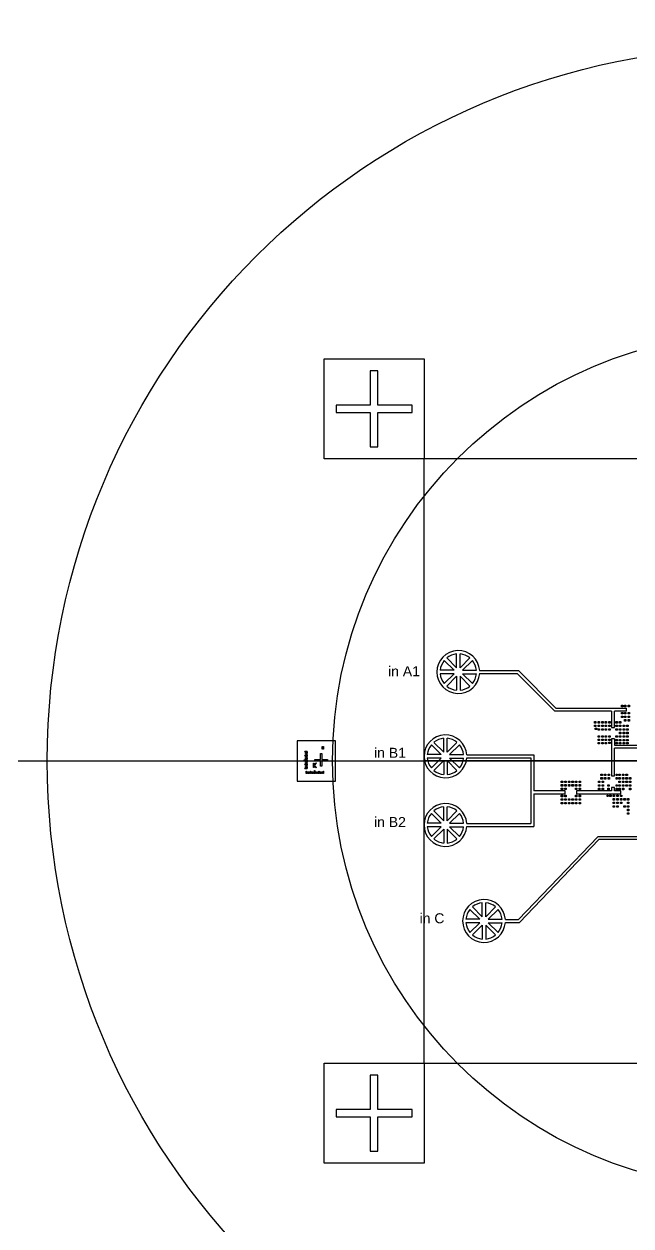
# Model space of a CAD drawing. Header units: millimetres. Extents: x 1000 to 444771, y -11148 to 590229.
# Drawn here: x 189185 to 210456, y 346720 to 388803 of the extents above; entities that cross this region are included whole.
import ezdxf

# ---------------------------------------------------------------- set-up
doc = ezdxf.new("R2010")
doc.units = ezdxf.units.MM
doc.layers.add('CLEAR', color=140, linetype='Continuous')
doc.layers.add('MASK', color=20, linetype='Continuous')
doc.styles.get("Standard").update_dxf_attribs({"font": 'arial.ttf'})

msp = doc.modelspace()

# ---------------------------------------------------------------- linework, layer by layer
for p, q in [((199703, 377079), (203203, 377079)), ((199703, 373579), (199703, 377079)), ((203203, 377079), (203203, 373579)), ((203203, 373579), (199703, 373579)), ((226797, 373579), (203203, 373579)), ((203203, 352421), (203203, 373579)), ((151500, 363000), (278500, 363000)), ((226797, 363000), (203203, 363000)), ((199703, 352421), (203203, 352421)), ((199703, 348921), (199703, 352421)), ((203203, 352421), (226797, 352421)), ((203203, 352421), (203203, 348921)), ((203203, 348921), (199703, 348921))]:
    msp.add_line(p, q)
for radius in [50000, 25000, 15000]:
    msp.add_circle((215000, 363000), radius)
at = {"layer": 'CLEAR'}
for p, q in [((201585, 376661), (201321, 376661)), ((201321, 376661), (201321, 375461)), ((201585, 375461), (201585, 376661)), ((201321, 375461), (200121, 375461)), ((200121, 375461), (200121, 375197)), ((202785, 375461), (201585, 375461)), ((202785, 375197), (202785, 375461)), ((200121, 375197), (201321, 375197)), ((201321, 375197), (201321, 373997)), ((201585, 373997), (201585, 375197)), ((201585, 375197), (202785, 375197)), ((201321, 373997), (201585, 373997)), ((205153, 366164), (206514, 366164)), ((206514, 366164), (207828, 364850)), ((205153, 366064), (206472, 366064)), ((206472, 366064), (207786, 364750)), ((209777, 364750), (207786, 364750)), ((207828, 364850), (210302, 364850)), ((209777, 364750), (209777, 364175)), ((209877, 364175), (209877, 364750)), ((210302, 364750), (209877, 364750)), ((210302, 364750), (210302, 364850)), ((209777, 364175), (209877, 364175)), ((198755, 363710), (198755, 362290)), ((200100, 363710), (198755, 363710)), ((200100, 362290), (200100, 363710)), ((209777, 363775), (209777, 362475)), ((209877, 363775), (209777, 363775)), ((209877, 363775), (209877, 363550)), ((204701, 363211), (207051, 363211)), ((207051, 363211), (207051, 361950)), ((209877, 363550), (213277, 363550)), ((209877, 362475), (209877, 363450)), ((221127, 363450), (209877, 363450)), ((204701, 363111), (206951, 363111)), ((206951, 363111), (206951, 360811)), ((209777, 362475), (209877, 362475)), ((198755, 362290), (200100, 362290)), ((208152, 361950), (207051, 361950)), ((208152, 361850), (208152, 361950)), ((209777, 361950), (208552, 361950)), ((208552, 361950), (208552, 361850)), ((209777, 362075), (209777, 361950)), ((209877, 362075), (209777, 362075)), ((209877, 361950), (209877, 362075)), ((210102, 361950), (209877, 361950)), ((210102, 361850), (210102, 361950)), ((207051, 361850), (208152, 361850)), ((207051, 361850), (207051, 360711)), ((208552, 361850), (210102, 361850)), ((204701, 360811), (206951, 360811)), ((204701, 360711), (207051, 360711)), ((209294, 360350), (206516, 357450)), ((209328, 360250), (206550, 357350)), ((210827, 360350), (209294, 360350)), ((223088, 360250), (209328, 360250)), ((206053, 357450), (206516, 357450)), ((206053, 357350), (206550, 357350)), ((201585, 352003), (201321, 352003)), ((201321, 352003), (201321, 350803)), ((201585, 350803), (201585, 352003)), ((201321, 350803), (200121, 350803)), ((200121, 350803), (200121, 350539)), ((202785, 350803), (201585, 350803)), ((202785, 350539), (202785, 350803)), ((200121, 350539), (201321, 350539)), ((201321, 350539), (201321, 349339)), ((201585, 349339), (201585, 350539)), ((201585, 350539), (202785, 350539)), ((201321, 349339), (201585, 349339))]:
    msp.add_line(p, q, dxfattribs=at)
for points in [[(210126, 364899), (210126, 364949), (210171, 364949), (210171, 364899)], [(210231, 364899), (210231, 364949), (210281, 364949), (210281, 364899)], [(210356, 364899), (210356, 364949), (210406, 364949), (210406, 364899)], [(210126, 364649), (210126, 364699), (210171, 364699), (210171, 364649)], [(210126, 364524), (210126, 364574), (210171, 364574), (210171, 364524)], [(210231, 364649), (210231, 364699), (210281, 364699), (210281, 364649)], [(210231, 364524), (210231, 364574), (210281, 364574), (210281, 364524)], [(210231, 364399), (210231, 364449), (210281, 364449), (210281, 364399)], [(210356, 364649), (210356, 364699), (210406, 364699), (210406, 364649)], [(210356, 364524), (210356, 364574), (210406, 364574), (210406, 364524)], [(210356, 364399), (210356, 364449), (210406, 364449), (210406, 364399)], [(209229, 364329), (209179, 364329), (209179, 364379), (209229, 364379)], [(209229, 364204), (209179, 364204), (209179, 364254), (209229, 364254)], [(209254, 364104), (209204, 364104), (209204, 364154), (209254, 364154)], [(209354, 364329), (209304, 364329), (209304, 364379), (209354, 364379)], [(209354, 364204), (209304, 364204), (209304, 364254), (209354, 364254)], [(209354, 364079), (209304, 364079), (209304, 364129), (209354, 364129)], [(209479, 364329), (209429, 364329), (209429, 364379), (209479, 364379)], [(209479, 364204), (209429, 364204), (209429, 364254), (209479, 364254)], [(209479, 364079), (209429, 364079), (209429, 364129), (209479, 364129)], [(209604, 364329), (209554, 364329), (209554, 364379), (209604, 364379)], [(209604, 364204), (209554, 364204), (209554, 364254), (209604, 364254)], [(209604, 364079), (209554, 364079), (209554, 364129), (209604, 364129)], [(209729, 364329), (209679, 364329), (209679, 364379), (209729, 364379)], [(209729, 364204), (209679, 364204), (209679, 364254), (209729, 364254)], [(209729, 364079), (209679, 364079), (209679, 364129), (209729, 364129)], [(209979, 364329), (209929, 364329), (209929, 364379), (209979, 364379)], [(209979, 364204), (209929, 364204), (209929, 364254), (209979, 364254)], [(209979, 364079), (209929, 364079), (209929, 364129), (209979, 364129)], [(210104, 364329), (210054, 364329), (210054, 364379), (210104, 364379)], [(210104, 364204), (210054, 364204), (210054, 364254), (210104, 364254)], [(210104, 364079), (210054, 364079), (210054, 364129), (210104, 364129)], [(210229, 364204), (210179, 364204), (210179, 364254), (210229, 364254)], [(210229, 364079), (210179, 364079), (210179, 364129), (210229, 364129)], [(210354, 364204), (210304, 364204), (210304, 364254), (210354, 364254)], [(210354, 364079), (210304, 364079), (210304, 364129), (210354, 364129)], [(209354, 363829), (209304, 363829), (209304, 363879), (209354, 363879)], [(209354, 363719), (209304, 363719), (209304, 363769), (209354, 363769)], [(209354, 363599), (209304, 363599), (209304, 363644), (209354, 363644)], [(209479, 363829), (209429, 363829), (209429, 363879), (209479, 363879)], [(209479, 363719), (209429, 363719), (209429, 363769), (209479, 363769)], [(209479, 363599), (209429, 363599), (209429, 363644), (209479, 363644)], [(209604, 363829), (209554, 363829), (209554, 363879), (209604, 363879)], [(209604, 363719), (209554, 363719), (209554, 363769), (209604, 363769)], [(209604, 363599), (209554, 363599), (209554, 363644), (209604, 363644)], [(209729, 363829), (209679, 363829), (209679, 363879), (209729, 363879)], [(209729, 363719), (209679, 363719), (209679, 363769), (209729, 363769)], [(209729, 363614), (209679, 363614), (209679, 363659), (209729, 363659)], [(209979, 363829), (209929, 363829), (209929, 363879), (209979, 363879)], [(209979, 363704), (209929, 363704), (209929, 363754), (209979, 363754)], [(209979, 363599), (209929, 363599), (209929, 363644), (209979, 363644)], [(210104, 363954), (210054, 363954), (210054, 364004), (210104, 364004)], [(210104, 363829), (210054, 363829), (210054, 363879), (210104, 363879)], [(210104, 363704), (210054, 363704), (210054, 363754), (210104, 363754)], [(210104, 363599), (210054, 363599), (210054, 363644), (210104, 363644)], [(210229, 363954), (210179, 363954), (210179, 364004), (210229, 364004)], [(210229, 363829), (210179, 363829), (210179, 363879), (210229, 363879)], [(210229, 363704), (210179, 363704), (210179, 363754), (210229, 363754)], [(210229, 363599), (210179, 363599), (210179, 363644), (210229, 363644)], [(210354, 363954), (210304, 363954), (210304, 364004), (210354, 364004)], [(210354, 363829), (210304, 363829), (210304, 363879), (210354, 363879)], [(210354, 363704), (210304, 363704), (210304, 363754), (210354, 363754)], [(210354, 363599), (210304, 363599), (210304, 363644), (210354, 363644)], [(209454, 362494), (209404, 362494), (209404, 362544), (209454, 362544)], [(209454, 362369), (209404, 362369), (209404, 362419), (209454, 362419)], [(209579, 362494), (209529, 362494), (209529, 362544), (209579, 362544)], [(209579, 362369), (209529, 362369), (209529, 362419), (209579, 362419)], [(209704, 362494), (209654, 362494), (209654, 362544), (209704, 362544)], [(209704, 362369), (209654, 362369), (209654, 362419), (209704, 362419)], [(209969, 362494), (209934, 362494), (209934, 362544), (209969, 362544)], [(209969, 362369), (209934, 362369), (209934, 362419), (209969, 362419)], [(210079, 362494), (210029, 362494), (210029, 362544), (210079, 362544)], [(210079, 362369), (210029, 362369), (210029, 362419), (210079, 362419)], [(210204, 362494), (210154, 362494), (210154, 362544), (210204, 362544)], [(210204, 362369), (210154, 362369), (210154, 362419), (210204, 362419)], [(210329, 362494), (210279, 362494), (210279, 362544), (210329, 362544)], [(210329, 362369), (210279, 362369), (210279, 362419), (210329, 362419)], [(210454, 362369), (210404, 362369), (210404, 362419), (210454, 362419)], [(208064, 362249), (208014, 362249), (208014, 362299), (208064, 362299)], [(208064, 362124), (208014, 362124), (208014, 362174), (208064, 362174)], [(208064, 361999), (208014, 361999), (208014, 362049), (208064, 362049)], [(208189, 362249), (208139, 362249), (208139, 362299), (208189, 362299)], [(208189, 362124), (208139, 362124), (208139, 362174), (208189, 362174)], [(208189, 361999), (208139, 361999), (208139, 362049), (208189, 362049)], [(208314, 362249), (208264, 362249), (208264, 362299), (208314, 362299)], [(208314, 362124), (208264, 362124), (208264, 362174), (208314, 362174)], [(208439, 362249), (208389, 362249), (208389, 362299), (208439, 362299)], [(208439, 362124), (208389, 362124), (208389, 362174), (208439, 362174)], [(208564, 362249), (208514, 362249), (208514, 362299), (208564, 362299)], [(208564, 362124), (208514, 362124), (208514, 362174), (208564, 362174)], [(208564, 361999), (208514, 361999), (208514, 362049), (208564, 362049)], [(208689, 362249), (208639, 362249), (208639, 362299), (208689, 362299)], [(208689, 362124), (208639, 362124), (208639, 362174), (208689, 362174)], [(208689, 361999), (208639, 361999), (208639, 362049), (208689, 362049)], [(209369, 362244), (209319, 362244), (209319, 362294), (209369, 362294)], [(209369, 362119), (209319, 362119), (209319, 362169), (209369, 362169)], [(209369, 361994), (209319, 361994), (209319, 362044), (209369, 362044)], [(209494, 362244), (209444, 362244), (209444, 362294), (209494, 362294)], [(209494, 362119), (209444, 362119), (209444, 362169), (209494, 362169)], [(209494, 361994), (209444, 361994), (209444, 362044), (209494, 362044)], [(209694, 362119), (209644, 362119), (209644, 362169), (209694, 362169)], [(209694, 361994), (209644, 361994), (209644, 362044), (209694, 362044)], [(209969, 362119), (209934, 362119), (209934, 362169), (209969, 362169)], [(209969, 361994), (209934, 361994), (209934, 362044), (209969, 362044)], [(210079, 362244), (210029, 362244), (210029, 362294), (210079, 362294)], [(210079, 362119), (210029, 362119), (210029, 362169), (210079, 362169)], [(210079, 361994), (210029, 361994), (210029, 362044), (210079, 362044)], [(210204, 362244), (210154, 362244), (210154, 362294), (210204, 362294)], [(210204, 362119), (210154, 362119), (210154, 362169), (210204, 362169)], [(210204, 361994), (210154, 361994), (210154, 362044), (210204, 362044)], [(210329, 362244), (210279, 362244), (210279, 362294), (210329, 362294)], [(210329, 362119), (210279, 362119), (210279, 362169), (210329, 362169)], [(210454, 362244), (210404, 362244), (210404, 362294), (210454, 362294)], [(210454, 362119), (210404, 362119), (210404, 362169), (210454, 362169)], [(210454, 361994), (210404, 361994), (210404, 362044), (210454, 362044)], [(208064, 361749), (208014, 361749), (208014, 361799), (208064, 361799)], [(208064, 361624), (208014, 361624), (208014, 361674), (208064, 361674)], [(208064, 361499), (208014, 361499), (208014, 361549), (208064, 361549)], [(208189, 361749), (208139, 361749), (208139, 361799), (208189, 361799)], [(208189, 361624), (208139, 361624), (208139, 361674), (208189, 361674)], [(208189, 361499), (208139, 361499), (208139, 361549), (208189, 361549)], [(208314, 361624), (208264, 361624), (208264, 361674), (208314, 361674)], [(208314, 361499), (208264, 361499), (208264, 361549), (208314, 361549)], [(208439, 361624), (208389, 361624), (208389, 361674), (208439, 361674)], [(208439, 361499), (208389, 361499), (208389, 361549), (208439, 361549)], [(208564, 361749), (208514, 361749), (208514, 361799), (208564, 361799)], [(208564, 361624), (208514, 361624), (208514, 361674), (208564, 361674)], [(208564, 361499), (208514, 361499), (208514, 361549), (208564, 361549)], [(208689, 361749), (208639, 361749), (208639, 361799), (208689, 361799)], [(208689, 361624), (208639, 361624), (208639, 361674), (208689, 361674)], [(208689, 361499), (208639, 361499), (208639, 361549), (208689, 361549)], [(209649, 361759), (209624, 361759), (209624, 361809), (209649, 361809)], [(209759, 361759), (209709, 361759), (209709, 361809), (209759, 361809)], [(209884, 361759), (209834, 361759), (209834, 361809), (209884, 361809)], [(209884, 361634), (209834, 361634), (209834, 361684), (209884, 361684)], [(209884, 361509), (209834, 361509), (209834, 361559), (209884, 361559)], [(210009, 361759), (209959, 361759), (209959, 361809), (210009, 361809)], [(210009, 361634), (209959, 361634), (209959, 361684), (210009, 361684)], [(210009, 361509), (209959, 361509), (209959, 361559), (210009, 361559)], [(210134, 361759), (210084, 361759), (210084, 361809), (210134, 361809)], [(210134, 361634), (210084, 361634), (210084, 361684), (210134, 361684)], [(210134, 361509), (210084, 361509), (210084, 361559), (210134, 361559)], [(210259, 361634), (210209, 361634), (210209, 361684), (210259, 361684)], [(210384, 361634), (210334, 361634), (210334, 361684), (210384, 361684)], [(210384, 361509), (210334, 361509), (210334, 361559), (210384, 361559)], [(209884, 361384), (209834, 361384), (209834, 361434), (209884, 361434)], [(210009, 361384), (209959, 361384), (209959, 361434), (210009, 361434)], [(210259, 361384), (210209, 361384), (210209, 361434), (210259, 361434)], [(210384, 361384), (210334, 361384), (210334, 361434), (210384, 361434)], [(210384, 361259), (210334, 361259), (210334, 361309), (210384, 361309)], [(210384, 361134), (210334, 361134), (210334, 361184), (210384, 361184)]]:
    msp.add_lwpolyline(points, close=True, dxfattribs=at)
for centre in [(204405, 366114), (203953, 363161), (203953, 360761), (205305, 357400)]:
    msp.add_arc(centre, 750, 3.8226, 356.1774, dxfattribs=at)
at = {"layer": 'MASK'}
for p, q in [((204344, 366262), (204000, 366606)), ((204344, 366262), (204344, 366749)), ((204466, 366262), (204466, 366749)), ((204466, 366262), (204810, 366606)), ((204257, 366175), (203771, 366175)), ((204257, 366175), (203913, 366519)), ((204553, 366175), (204897, 366519)), ((204553, 366175), (205040, 366175)), ((204257, 366053), (203771, 366053)), ((204257, 366053), (203913, 365709)), ((204344, 365966), (204000, 365622)), ((204344, 365966), (204344, 365480)), ((204466, 365966), (204466, 365480)), ((204466, 365966), (204810, 365622)), ((204553, 366053), (205040, 366053)), ((204553, 366053), (204897, 365709)), ((203892, 363309), (203548, 363653)), ((203892, 363309), (203892, 363796)), ((204014, 363309), (204014, 363796)), ((204014, 363309), (204358, 363653)), ((199030, 363329), (199030, 363341)), ((199030, 363341), (199105, 363341)), ((199105, 363329), (199030, 363329)), ((199030, 363179), (199030, 363191)), ((199030, 363191), (199105, 363191)), ((199105, 363179), (199030, 363179)), ((199055, 363299), (199055, 363311)), ((199055, 363311), (199105, 363311)), ((199105, 363299), (199055, 363299)), ((199055, 363269), (199055, 363281)), ((199055, 363281), (199105, 363281)), ((199105, 363269), (199055, 363269)), ((199055, 363239), (199055, 363251)), ((199055, 363251), (199105, 363251)), ((199105, 363239), (199055, 363239)), ((199055, 363209), (199055, 363221)), ((199055, 363221), (199105, 363221)), ((199105, 363209), (199055, 363209)), ((199105, 363341), (199105, 363329)), ((199105, 363311), (199105, 363299)), ((199105, 363281), (199105, 363269)), ((199105, 363251), (199105, 363239)), ((199105, 363221), (199105, 363209)), ((199105, 363191), (199105, 363179)), ((199573, 363057), (199573, 363257)), ((199573, 363257), (199617, 363257)), ((199617, 363257), (199617, 363057)), ((199632, 363410), (199632, 363510)), ((199632, 363510), (199644, 363510)), ((199644, 363410), (199632, 363410)), ((199644, 363510), (199644, 363410)), ((199669, 363410), (199669, 363510)), ((199669, 363510), (199681, 363510)), ((199681, 363410), (199669, 363410)), ((199681, 363510), (199681, 363410)), ((203805, 363223), (203319, 363223)), ((203805, 363223), (203461, 363567)), ((204101, 363223), (204445, 363567)), ((204101, 363223), (204588, 363223)), ((199005, 363029), (199005, 363041)), ((199005, 363041), (199105, 363041)), ((199105, 363029), (199005, 363029)), ((199030, 362879), (199030, 362891)), ((199030, 362891), (199105, 362891)), ((199105, 362879), (199030, 362879)), ((199055, 363149), (199055, 363161)), ((199055, 363161), (199105, 363161)), ((199105, 363149), (199055, 363149)), ((199055, 363119), (199055, 363131)), ((199055, 363131), (199105, 363131)), ((199105, 363119), (199055, 363119)), ((199055, 363089), (199055, 363101)), ((199055, 363101), (199105, 363101)), ((199105, 363089), (199055, 363089)), ((199055, 363059), (199055, 363071)), ((199055, 363071), (199105, 363071)), ((199105, 363059), (199055, 363059)), ((199055, 362999), (199055, 363011)), ((199055, 363011), (199105, 363011)), ((199105, 362999), (199055, 362999)), ((199055, 362969), (199055, 362981)), ((199055, 362981), (199105, 362981)), ((199105, 362969), (199055, 362969)), ((199055, 362939), (199055, 362951)), ((199055, 362951), (199105, 362951)), ((199105, 362939), (199055, 362939)), ((199055, 362909), (199055, 362921)), ((199055, 362921), (199105, 362921)), ((199105, 362909), (199055, 362909)), ((199055, 362849), (199055, 362861)), ((199055, 362861), (199105, 362861)), ((199105, 362849), (199055, 362849)), ((199055, 362819), (199055, 362831)), ((199055, 362831), (199105, 362831)), ((199105, 362819), (199055, 362819)), ((199055, 362789), (199055, 362801)), ((199055, 362801), (199105, 362801)), ((199105, 362789), (199055, 362789)), ((199055, 362759), (199055, 362771)), ((199055, 362771), (199105, 362771)), ((199105, 362759), (199055, 362759)), ((199105, 363161), (199105, 363149)), ((199105, 363131), (199105, 363119)), ((199105, 363101), (199105, 363089)), ((199105, 363071), (199105, 363059)), ((199105, 363041), (199105, 363029)), ((199105, 363011), (199105, 362999)), ((199105, 362981), (199105, 362969)), ((199105, 362951), (199105, 362939)), ((199105, 362921), (199105, 362909)), ((199105, 362891), (199105, 362879)), ((199105, 362861), (199105, 362849)), ((199105, 362831), (199105, 362819)), ((199105, 362801), (199105, 362789)), ((199105, 362771), (199105, 362759)), ((199332, 362922), (199352, 362922)), ((199332, 362772), (199332, 362922)), ((199352, 362772), (199332, 362772)), ((199352, 362861), (199423, 362932)), ((199352, 362922), (199352, 362861)), ((199352, 362833), (199352, 362772)), ((199352, 362833), (199423, 362762)), ((199366, 362847), (199437, 362918)), ((199366, 362847), (199437, 362776)), ((199373, 363057), (199573, 363057)), ((199373, 363013), (199373, 363057)), ((199573, 363013), (199373, 363013)), ((199423, 362932), (199437, 362918)), ((199423, 362762), (199437, 362776)), ((199573, 362813), (199573, 363013)), ((199617, 362813), (199573, 362813)), ((199617, 363057), (199817, 363057)), ((199817, 363013), (199617, 363013)), ((199617, 363013), (199617, 362813)), ((199817, 363057), (199817, 363013)), ((203805, 363100), (203319, 363100)), ((203805, 363100), (203461, 362756)), ((203892, 363013), (203548, 362669)), ((203892, 363013), (203892, 362527)), ((204014, 363013), (204014, 362527)), ((204014, 363013), (204358, 362669)), ((204101, 363100), (204588, 363100)), ((204101, 363100), (204445, 362756)), ((199030, 362729), (199030, 362741)), ((199030, 362741), (199105, 362741)), ((199105, 362729), (199030, 362729)), ((199070, 362565), (199070, 362640)), ((199070, 362640), (199082, 362640)), ((199082, 362565), (199070, 362565)), ((199082, 362640), (199082, 362565)), ((199100, 362565), (199100, 362615)), ((199100, 362615), (199112, 362615)), ((199112, 362565), (199100, 362565)), ((199105, 362741), (199105, 362729)), ((199112, 362615), (199112, 362565)), ((199130, 362565), (199130, 362615)), ((199130, 362615), (199142, 362615)), ((199142, 362565), (199130, 362565)), ((199142, 362615), (199142, 362565)), ((199160, 362565), (199160, 362615)), ((199160, 362615), (199172, 362615)), ((199172, 362565), (199160, 362565)), ((199172, 362615), (199172, 362565)), ((199190, 362565), (199190, 362615)), ((199190, 362615), (199202, 362615)), ((199202, 362565), (199190, 362565)), ((199202, 362615), (199202, 362565)), ((199220, 362565), (199220, 362640)), ((199220, 362640), (199232, 362640)), ((199232, 362565), (199220, 362565)), ((199232, 362640), (199232, 362565)), ((199250, 362565), (199250, 362615)), ((199250, 362615), (199262, 362615)), ((199262, 362565), (199250, 362565)), ((199262, 362615), (199262, 362565)), ((199280, 362565), (199280, 362615)), ((199280, 362615), (199292, 362615)), ((199292, 362565), (199280, 362565)), ((199292, 362615), (199292, 362565)), ((199310, 362565), (199310, 362615)), ((199310, 362615), (199322, 362615)), ((199322, 362565), (199310, 362565)), ((199322, 362615), (199322, 362565)), ((199340, 362565), (199340, 362615)), ((199340, 362615), (199352, 362615)), ((199352, 362565), (199340, 362565)), ((199352, 362615), (199352, 362565)), ((199370, 362565), (199370, 362665)), ((199370, 362665), (199382, 362665)), ((199382, 362565), (199370, 362565)), ((199382, 362665), (199382, 362565)), ((199400, 362565), (199400, 362615)), ((199400, 362615), (199412, 362615)), ((199412, 362565), (199400, 362565)), ((199412, 362615), (199412, 362565)), ((199430, 362565), (199430, 362615)), ((199430, 362615), (199442, 362615)), ((199442, 362565), (199430, 362565)), ((199442, 362615), (199442, 362565)), ((199460, 362565), (199460, 362615)), ((199460, 362615), (199472, 362615)), ((199472, 362565), (199460, 362565)), ((199472, 362615), (199472, 362565)), ((199490, 362565), (199490, 362615)), ((199490, 362615), (199502, 362615)), ((199502, 362565), (199490, 362565)), ((199502, 362615), (199502, 362565)), ((199520, 362565), (199520, 362640)), ((199520, 362640), (199532, 362640)), ((199532, 362565), (199520, 362565)), ((199532, 362640), (199532, 362565)), ((199550, 362565), (199550, 362615)), ((199550, 362615), (199562, 362615)), ((199562, 362565), (199550, 362565)), ((199562, 362615), (199562, 362565)), ((199580, 362565), (199580, 362615)), ((199580, 362615), (199592, 362615)), ((199592, 362565), (199580, 362565)), ((199592, 362615), (199592, 362565)), ((199610, 362565), (199610, 362615)), ((199610, 362615), (199622, 362615)), ((199622, 362565), (199610, 362565)), ((199622, 362615), (199622, 362565)), ((199640, 362565), (199640, 362615)), ((199640, 362615), (199652, 362615)), ((199652, 362565), (199640, 362565)), ((199652, 362615), (199652, 362565)), ((199670, 362565), (199670, 362640)), ((199670, 362640), (199682, 362640)), ((199682, 362565), (199670, 362565)), ((199682, 362640), (199682, 362565)), ((203805, 360823), (203461, 361167)), ((203892, 360909), (203548, 361253)), ((203892, 360909), (203892, 361396)), ((204014, 360909), (204014, 361396)), ((204014, 360909), (204358, 361253)), ((204101, 360823), (204445, 361167)), ((203805, 360823), (203319, 360823)), ((203805, 360700), (203319, 360700)), ((203805, 360700), (203461, 360356)), ((204101, 360823), (204588, 360823)), ((204101, 360700), (204588, 360700)), ((204101, 360700), (204445, 360356)), ((203892, 360613), (203548, 360269)), ((203892, 360613), (203892, 360127)), ((204014, 360613), (204014, 360127)), ((204014, 360613), (204358, 360269)), ((205157, 357461), (204813, 357805)), ((205244, 357548), (204900, 357892)), ((205244, 357548), (205244, 358035)), ((205366, 357548), (205366, 358035)), ((205366, 357548), (205710, 357892)), ((205453, 357461), (205797, 357805)), ((205157, 357461), (204671, 357461)), ((205157, 357339), (204671, 357339)), ((205157, 357339), (204813, 356995)), ((205453, 357461), (205940, 357461)), ((205453, 357339), (205940, 357339)), ((205453, 357339), (205797, 356995)), ((205244, 357252), (204900, 356908)), ((205244, 357252), (205244, 356765)), ((205366, 357252), (205366, 356765)), ((205366, 357252), (205710, 356908))]:
    msp.add_line(p, q, dxfattribs=at)
for centre, start, end in [((204405, 366114), 95.5177, 129.4823), ((204405, 366114), 50.5177, 84.4823), ((204405, 366114), 140.5177, 174.4823), ((204405, 366114), 5.5177, 39.4823), ((204405, 366114), 185.5177, 219.4823), ((204405, 366114), 320.5177, 354.4823), ((204405, 366114), 230.5177, 264.4823), ((204405, 366114), 275.5177, 309.4823), ((203953, 363161), 95.5177, 129.4823), ((203953, 363161), 50.5177, 84.4823), ((203953, 363161), 140.5177, 174.4823), ((203953, 363161), 5.5177, 39.4823), ((203953, 363161), 185.5177, 219.4823), ((203953, 363161), 320.5177, 354.4823), ((203953, 363161), 230.5177, 264.4823), ((203953, 363161), 275.5177, 309.4823), ((203953, 360761), 140.5177, 174.4823), ((203953, 360761), 95.5177, 129.4823), ((203953, 360761), 50.5177, 84.4823), ((203953, 360761), 5.5177, 39.4823), ((203953, 360761), 185.5177, 219.4823), ((203953, 360761), 320.5177, 354.4823), ((203953, 360761), 230.5177, 264.4823), ((203953, 360761), 275.5177, 309.4823), ((205305, 357400), 140.5177, 174.4823), ((205305, 357400), 95.5177, 129.4823), ((205305, 357400), 50.5177, 84.4823), ((205305, 357400), 5.5177, 39.4823), ((205305, 357400), 185.5177, 219.4823), ((205305, 357400), 320.5177, 354.4823), ((205305, 357400), 230.5177, 264.4823), ((205305, 357400), 275.5177, 309.4823)]:
    msp.add_arc(centre, 638, start, end, dxfattribs=at)

# ---------------------------------------------------------------- texts
at = {"layer": 'CLEAR', "char_height": 350, "attachment_point": 1}
for s, width, heights, insert in [('in A1', 1234.99, [2.273736754432321e-13], (201944, 366317)), ('in B1', 1362.46, [0], (201453, 363461)), ('in B2', 1431.99, [0], (201453, 361038)), ('in C', 1155.83, [0], (203048, 357668))]:
    msp.add_mtext_dynamic_manual_height_columns(s, width=width, gutter_width=12.5, heights=heights, dxfattribs=dict(at, insert=insert))

doc.saveas('drawing.dxf')
